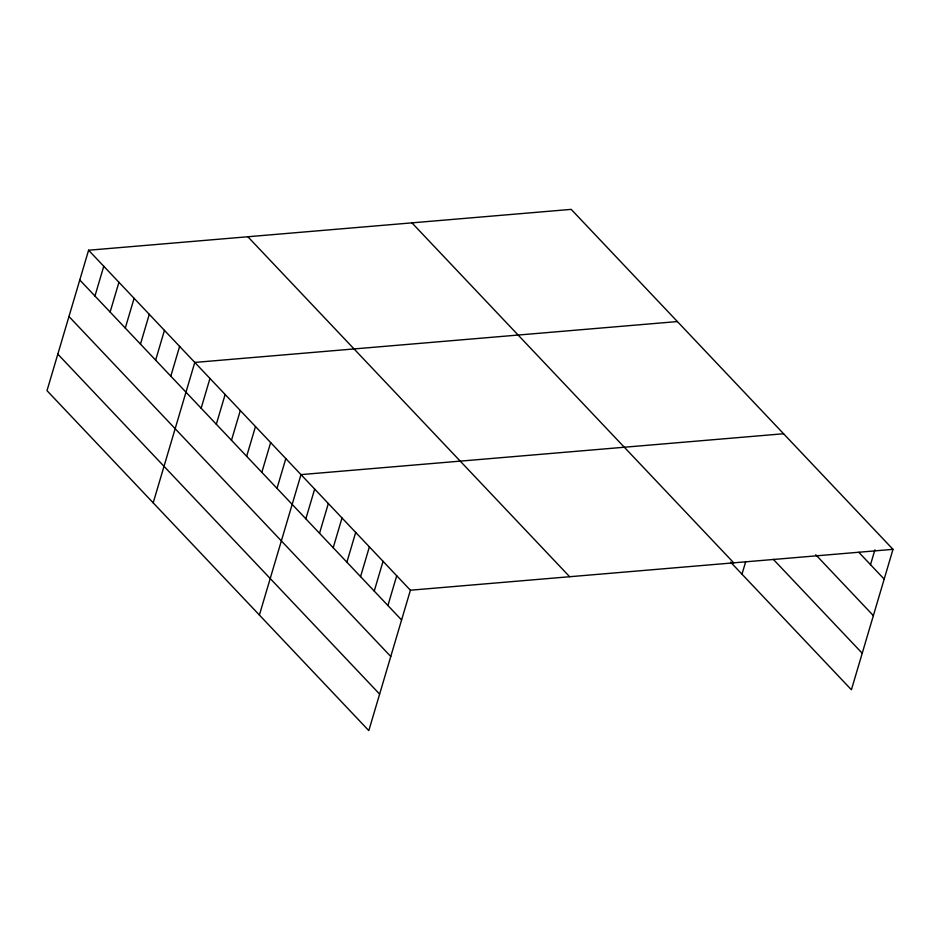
<?xml version="1.0" encoding="UTF-8"?>
<svg xmlns="http://www.w3.org/2000/svg" width="940" height="940" viewBox="0 0 940 940"><rect width="100%" height="100%" fill="white"/><g stroke="black" fill="none" stroke-linecap="round" stroke-linejoin="round"><path stroke-width="1.41" d="M88.595 250.228L47 390.652L368.809 730.627L410.404 590.214L88.595 250.228L571.191 209.373L893 549.348L851.405 689.772L730.615 562.155M94.952 296.029L103.764 266.255M110.121 312.056L118.934 282.282M125.29 328.084L134.103 298.309M140.46 344.111L149.284 314.336M155.629 360.137L164.453 330.363M170.81 376.164L179.622 346.39M153.197 502.841L194.792 362.429L677.388 321.562M201.148 408.219L209.961 378.456M216.317 424.245L225.142 394.483M231.487 440.272L240.311 410.51M246.656 456.299L255.48 426.537M261.837 472.327L270.649 442.564M277.006 488.353L285.819 458.591M259.393 615.042L300.988 474.618L783.584 433.751M305.853 518.833L314.665 489.07M319.529 533.286L328.342 503.511M333.207 547.726L342.019 517.964M346.884 562.179L355.696 532.416M360.561 576.631L369.373 546.869M374.238 591.084L383.05 561.309M387.914 605.525L396.727 575.762M741.989 574.176L745.737 561.533M870.511 564.67L874.917 549.783M410.404 590.214L893 549.348M858.784 552.285L884.188 579.122M815.732 554.741L873.366 615.63M773.326 559.335L862.227 653.253M411.931 222.851L733.741 562.837M247.855 236.751L569.663 576.725M79.783 280.002L401.591 619.977M68.961 316.51L390.77 656.496M57.822 354.133L379.631 694.12"/></g></svg>
